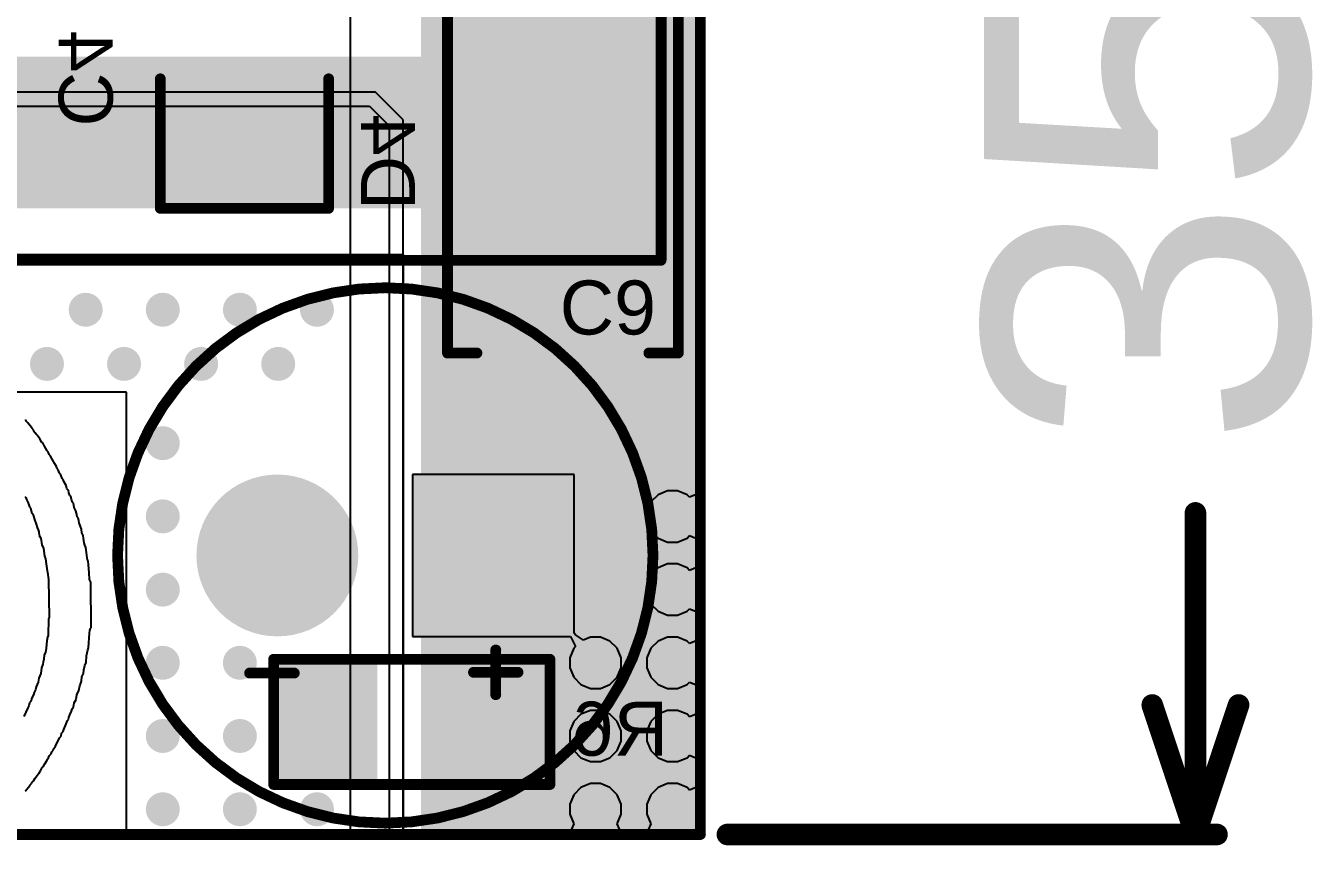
# Model space of a CAD drawing. Header units: millimetres. Extents: x -6 to 110, y 0 to 86.
# Drawn here: x 29.06 to 44.2, y -0.23 to 9.41 of the extents above; entities that cross this region are included whole.
import ezdxf

# ---------------------------------------------------------------- set-up
doc = ezdxf.new("R2010")
doc.units = ezdxf.units.MM
for name, color, linetype in [('BottomLayer', 5, 'Continuous'), ('BottomOverlay', 54, 'Continuous'), ('BottomPaste', 16, 'Continuous'), ('BottomSolder', 6, 'Continuous'), ('Mechanical1', 6, 'Continuous'), ('Mechanical2', 216, 'Continuous'), ('MidLayer1', 16, 'Continuous'), ('MidLayer2', 76, 'Continuous'), ('MultiLayer', 9, 'Continuous'), ('PadHoleLayer', 156, 'Continuous'), ('TopLayer', 1, 'Continuous'), ('TopOverlay', 2, 'Continuous'), ('TopPaste', 8, 'Continuous'), ('TopSolder', 216, 'Continuous'), ('ViaHoleLayer', 16, 'Continuous')]:
    doc.layers.add(name, color=color, linetype=linetype)
doc.styles.add('Arial', font='', dxfattribs={"height": 0.2})
doc.styles.get('Arial').set_extended_font_data('Arial')

# ---------------------------------------------------------------- blocks, each defined once
blk = doc.blocks.new('SMDRI127_471MT_16')
at = {"layer": 'TopLayer'}
for points in [[(-6.4, 2.7), (-3.5, 2.7), (-3.5, -2.7), (-6.4, -2.7)], [(3.5, 2.7), (6.4, 2.7), (6.4, -2.7), (3.5, -2.7)]]:
    blk.add_hatch(color=1, dxfattribs=at).paths.add_polyline_path(points)
at = {"layer": 'TopPaste'}
for points in [[(-6.4, 2.7), (-3.5, 2.7), (-3.5, -2.7), (-6.4, -2.7)], [(3.5, 2.7), (6.4, 2.7), (6.4, -2.7), (3.5, -2.7)]]:
    blk.add_hatch(color=8, dxfattribs=at).paths.add_polyline_path(points)
at = {"layer": 'TopSolder'}
for points in [[(-6.502, 2.802), (-3.398, 2.802), (-3.398, -2.802), (-6.502, -2.802)], [(3.398, 2.802), (6.502, 2.802), (6.502, -2.802), (3.398, -2.802)]]:
    blk.add_hatch(color=216, dxfattribs=at).paths.add_polyline_path(points)
at = {"layer": 'TopOverlay', "const_width": 0.127}
for points in [[(-6.35, 2.896), (-6.35, 6.274)], [(-6.35, 6.274), (6.325, 6.274)], [(6.325, 2.946), (6.325, 6.274)], [(-6.35, -6.274), (-6.35, -2.896)], [(6.325, -6.274), (6.325, -2.946)], [(-6.35, -6.274), (6.325, -6.274)]]:
    blk.add_lwpolyline(points, dxfattribs=at)
at = {"layer": 'TopOverlay', "const_width": 0.0635}
for points in [[(-6.382, 6.274, 1), (-6.318, 6.274, 1)], [(-6.382, 6.274, 1), (-6.318, 6.274, 1)], [(6.293, 6.274, 1), (6.356, 6.274, 1)], [(6.293, 6.274, 1), (6.356, 6.274, 1)], [(-6.382, 2.896, 1), (-6.318, 2.896, 1)], [(6.293, 2.946, 1), (6.356, 2.946, 1)], [(-6.382, -2.896, 1), (-6.318, -2.896, 1)], [(6.293, -2.946, 1), (6.356, -2.946, 1)], [(-6.382, -6.274, 1), (-6.318, -6.274, 1)], [(-6.382, -6.274, 1), (-6.318, -6.274, 1)], [(6.293, -6.274, 1), (6.356, -6.274, 1)], [(6.293, -6.274, 1), (6.356, -6.274, 1)]]:
    blk.add_lwpolyline(points, format="xyb", close=True, dxfattribs=at)
blk = doc.blocks.new('SHW680UF10V6_3X11_17')
at = {"layer": 'BottomLayer'}
blk.add_hatch(color=5, dxfattribs=at).paths.add_polyline_path([(-2.12, 0.85), (-0.42, 0.85), (-0.42, -0.85), (-2.12, -0.85)])
h = blk.add_hatch(color=5, dxfattribs=at)
edge = h.paths.add_edge_path()
edge.add_arc((1.27, 0), 0.85, 0, 360)
at = {"layer": 'BottomSolder'}
blk.add_hatch(color=6, dxfattribs=at).paths.add_polyline_path([(-2.222, 0.952), (-0.318, 0.952), (-0.318, -0.952), (-2.222, -0.952)])
h = blk.add_hatch(color=6, dxfattribs=at)
edge = h.paths.add_edge_path()
edge.add_arc((1.27, 0), 0.952, 0, 360)
at = {"layer": 'MidLayer1'}
blk.add_hatch(color=16, dxfattribs=at).paths.add_polyline_path([(-2.12, 0.85), (-0.42, 0.85), (-0.42, -0.85), (-2.12, -0.85)])
h = blk.add_hatch(color=16, dxfattribs=at)
edge = h.paths.add_edge_path()
edge.add_arc((1.27, 0), 0.85, 0, 360)
at = {"layer": 'MidLayer2'}
blk.add_hatch(color=76, dxfattribs=at).paths.add_polyline_path([(-2.12, 0.85), (-0.42, 0.85), (-0.42, -0.85), (-2.12, -0.85)])
h = blk.add_hatch(color=76, dxfattribs=at)
edge = h.paths.add_edge_path()
edge.add_arc((1.27, 0), 0.85, 0, 360)
at = {"layer": 'MultiLayer'}
blk.add_hatch(color=9, dxfattribs=at).paths.add_polyline_path([(-2.12, 0.85), (-0.42, 0.85), (-0.42, -0.85), (-2.12, -0.85)])
h = blk.add_hatch(color=9, dxfattribs=at)
edge = h.paths.add_edge_path()
edge.add_arc((1.27, 0), 0.85, 0, 360)
at = {"layer": 'PadHoleLayer'}
h = blk.add_hatch(color=156, dxfattribs=at)
edge = h.paths.add_edge_path()
edge.add_arc((-1.27, 0), 0.5, 0, 360)
h = blk.add_hatch(color=156, dxfattribs=at)
edge = h.paths.add_edge_path()
edge.add_arc((1.27, 0), 0.5, 0, 360)
at = {"layer": 'TopLayer'}
blk.add_hatch(color=1, dxfattribs=at).paths.add_polyline_path([(-2.12, 0.85), (-0.42, 0.85), (-0.42, -0.85), (-2.12, -0.85)])
h = blk.add_hatch(color=1, dxfattribs=at)
edge = h.paths.add_edge_path()
edge.add_arc((1.27, 0), 0.85, 0, 360)
at = {"layer": 'TopSolder'}
blk.add_hatch(color=216, dxfattribs=at).paths.add_polyline_path([(-2.222, 0.952), (-0.318, 0.952), (-0.318, -0.952), (-2.222, -0.952)])
h = blk.add_hatch(color=216, dxfattribs=at)
edge = h.paths.add_edge_path()
edge.add_arc((1.27, 0), 0.952, 0, 360)
at = {"layer": 'TopOverlay'}
for points, const_width in [([(3.15, 0, 1), (-3.15, 0, 1)], 0.127), ([(-1.332, 1.638, 1), (-1.268, 1.638, 1)], 0.0635), ([(-1.594, 1.375, 1), (-1.531, 1.375, 1)], 0.0635), ([(-1.069, 1.375, 1), (-1.006, 1.375, 1)], 0.0635), ([(1.039, 1.384, 1), (1.103, 1.384, 1)], 0.0635), ([(1.564, 1.384, 1), (1.628, 1.384, 1)], 0.0635), ([(-1.332, 1.112, 1), (-1.268, 1.112, 1)], 0.0635), ([(-3.182, 0, 1), (-3.118, 0, 1)], 0.0635), ([(3.118, 0, 1), (3.182, 0, 1)], 0.0635)]:
    blk.add_lwpolyline(points, format="xyb", close=True, dxfattribs=dict(at, const_width=const_width))
at = {"layer": 'TopOverlay', "const_width": 0.127}
for points in [[(-1.3, 1.638), (-1.3, 1.112)], [(-1.037, 1.375), (-1.563, 1.375)], [(1.596, 1.384), (1.071, 1.384)]]:
    blk.add_lwpolyline(points, dxfattribs=at)
blk = doc.blocks.new('C___1206_B_22')
at = {"layer": 'BottomLayer'}
for points in [[(-2.032, 0.889), (-0.508, 0.889), (-0.508, -0.889), (-2.032, -0.889)], [(0.508, 0.889), (2.032, 0.889), (2.032, -0.889), (0.508, -0.889)]]:
    blk.add_hatch(color=5, dxfattribs=at).paths.add_polyline_path(points)
at = {"layer": 'BottomPaste'}
for points in [[(-2.032, 0.889), (-0.508, 0.889), (-0.508, -0.889), (-2.032, -0.889)], [(0.508, 0.889), (2.032, 0.889), (2.032, -0.889), (0.508, -0.889)]]:
    blk.add_hatch(color=16, dxfattribs=at).paths.add_polyline_path(points)
at = {"layer": 'BottomSolder'}
for points in [[(-2.1336, 0.9906), (-0.4064, 0.9906), (-0.4064, -0.9906), (-2.1336, -0.9906)], [(0.4064, 0.9906), (2.1336, 0.9906), (2.1336, -0.9906), (0.4064, -0.9906)]]:
    blk.add_hatch(color=6, dxfattribs=at).paths.add_polyline_path(points)
at = {"layer": 'BottomOverlay', "const_width": 0.127}
for points in [[(-2.1336, -0.9906), (-2.1336, 0.9906)], [(-0.6096, 0.9906), (-2.1336, 0.9906)], [(2.1336, 0.9906), (0.6096, 0.9906)], [(2.1336, -0.9906), (2.1336, 0.9906)], [(-0.6096, -0.9906), (-2.1336, -0.9906)], [(2.1336, -0.9906), (0.6096, -0.9906)]]:
    blk.add_lwpolyline(points, dxfattribs=at)
at = {"layer": 'BottomOverlay', "const_width": 0.0635}
for points in [[(-2.16535, 0.9906, 1), (-2.10185, 0.9906, 1)], [(-2.16535, 0.9906, 1), (-2.10185, 0.9906, 1)], [(-0.64135, 0.9906, 1), (-0.57785, 0.9906, 1)], [(0.57785, 0.9906, 1), (0.64135, 0.9906, 1)], [(2.10185, 0.9906, 1), (2.16535, 0.9906, 1)], [(2.10185, 0.9906, 1), (2.16535, 0.9906, 1)], [(-2.16535, -0.9906, 1), (-2.10185, -0.9906, 1)], [(-2.16535, -0.9906, 1), (-2.10185, -0.9906, 1)], [(-0.64135, -0.9906, 1), (-0.57785, -0.9906, 1)], [(0.57785, -0.9906, 1), (0.64135, -0.9906, 1)], [(2.10185, -0.9906, 1), (2.16535, -0.9906, 1)], [(2.10185, -0.9906, 1), (2.16535, -0.9906, 1)]]:
    blk.add_lwpolyline(points, format="xyb", close=True, dxfattribs=at)
blk = doc.blocks.new('SMA_B_26')
at = {"layer": 'BottomLayer'}
for points in [[(-3.1, 0.85), (-0.9, 0.85), (-0.9, -0.85), (-3.1, -0.85)], [(0.9, 0.85), (3.1, 0.85), (3.1, -0.85), (0.9, -0.85)]]:
    blk.add_hatch(color=5, dxfattribs=at).paths.add_polyline_path(points)
at = {"layer": 'BottomOverlay'}
for points in [[(-3.93, -1.421), (-3.278, -1.421), (-3.278, 1.422), (-3.93, 1.422)], [(-3.3, 0.924), (-2.596, 0.924), (-2.596, 1.422), (-3.3, 1.422)], [(-3.3, -1.422), (-2.596, -1.422), (-2.596, -0.924), (-3.3, -0.924)]]:
    blk.add_hatch(color=54, dxfattribs=at).paths.add_polyline_path(points)
at = {"layer": 'BottomPaste'}
for points in [[(-3.1, 0.85), (-0.9, 0.85), (-0.9, -0.85), (-3.1, -0.85)], [(0.9, 0.85), (3.1, 0.85), (3.1, -0.85), (0.9, -0.85)]]:
    blk.add_hatch(color=16, dxfattribs=at).paths.add_polyline_path(points)
at = {"layer": 'BottomSolder'}
for points in [[(-3.202, 0.952), (-0.798, 0.952), (-0.798, -0.952), (-3.202, -0.952)], [(0.798, 0.952), (3.202, 0.952), (3.202, -0.952), (0.798, -0.952)]]:
    blk.add_hatch(color=6, dxfattribs=at).paths.add_polyline_path(points)
at = {"layer": 'BottomOverlay', "const_width": 0.127}
for points in [[(2.061, 1.358), (-2.658, 1.358)], [(2.061, 1.012), (2.061, 1.358)], [(2.061, -1.358), (2.061, -1.012)], [(2.061, -1.358), (-2.658, -1.358)]]:
    blk.add_lwpolyline(points, dxfattribs=at)
at = {"layer": 'BottomOverlay', "const_width": 0.0635}
for points in [[(-2.69, 1.358, 1), (-2.626, 1.358, 1)], [(2.029, 1.358, 1), (2.093, 1.358, 1)], [(2.029, 1.358, 1), (2.093, 1.358, 1)], [(2.029, 1.012, 1), (2.093, 1.012, 1)], [(2.029, -1.012, 1), (2.093, -1.012, 1)], [(-2.69, -1.358, 1), (-2.626, -1.358, 1)], [(2.029, -1.358, 1), (2.093, -1.358, 1)], [(2.029, -1.358, 1), (2.093, -1.358, 1)]]:
    blk.add_lwpolyline(points, format="xyb", close=True, dxfattribs=at)
blk = doc.blocks.new('RES_0805_B_55')
at = {"layer": 'BottomLayer'}
for points in [[(-1.524, 0.635), (-0.508, 0.635), (-0.508, -0.635), (-1.524, -0.635)], [(0.508, 0.635), (1.524, 0.635), (1.524, -0.635), (0.508, -0.635)]]:
    blk.add_hatch(color=5, dxfattribs=at).paths.add_polyline_path(points)
at = {"layer": 'BottomPaste'}
for points in [[(-1.524, 0.635), (-0.508, 0.635), (-0.508, -0.635), (-1.524, -0.635)], [(0.508, 0.635), (1.524, 0.635), (1.524, -0.635), (0.508, -0.635)]]:
    blk.add_hatch(color=16, dxfattribs=at).paths.add_polyline_path(points)
at = {"layer": 'BottomSolder'}
for points in [[(-1.6256, 0.7366), (-0.4064, 0.7366), (-0.4064, -0.7366), (-1.6256, -0.7366)], [(0.4064, 0.7366), (1.6256, 0.7366), (1.6256, -0.7366), (0.4064, -0.7366)]]:
    blk.add_hatch(color=6, dxfattribs=at).paths.add_polyline_path(points)
at = {"layer": 'BottomOverlay', "const_width": 0.127}
for points in [[(-1.6256, 0.7366), (1.6256, 0.7366)], [(-1.6256, -0.7366), (-1.6256, 0.7366)], [(1.6256, -0.7366), (1.6256, 0.7366)], [(-1.6256, -0.7366), (1.6256, -0.7366)]]:
    blk.add_lwpolyline(points, dxfattribs=at)
at = {"layer": 'BottomOverlay', "const_width": 0.0635}
for points in [[(-1.65735, 0.7366, 1), (-1.59385, 0.7366, 1)], [(-1.65735, 0.7366, 1), (-1.59385, 0.7366, 1)], [(1.59385, 0.7366, 1), (1.65735, 0.7366, 1)], [(1.59385, 0.7366, 1), (1.65735, 0.7366, 1)], [(-1.65735, -0.7366, 1), (-1.59385, -0.7366, 1)], [(-1.65735, -0.7366, 1), (-1.59385, -0.7366, 1)], [(1.59385, -0.7366, 1), (1.65735, -0.7366, 1)], [(1.59385, -0.7366, 1), (1.65735, -0.7366, 1)]]:
    blk.add_lwpolyline(points, format="xyb", close=True, dxfattribs=at)

msp = doc.modelspace()

# ---------------------------------------------------------------- hatches: boundary and pattern name
at = {"layer": 'BottomLayer'}
for points in [[(34.38, 8.537), (36.535, 8.537), (36.535, 13.458), (34.38, 13.458)], [(25.656, 7.266), (36.535, 7.266), (36.535, 9.05), (25.656, 9.05)], [(34.093, -0.101), (37, -0.101), (37, 6.725), (34.093, 6.725)]]:
    msp.add_hatch(color=5, dxfattribs=at).paths.add_polyline_path(points)
h = msp.add_hatch(color=5, dxfattribs=at)
edge = h.paths.add_edge_path()
edge.add_arc((29.767, 6.073), 0.2, 0, 360)
h = msp.add_hatch(color=5, dxfattribs=at)
edge = h.paths.add_edge_path()
edge.add_arc((30.674, 6.073), 0.2, 0, 360)
h = msp.add_hatch(color=5, dxfattribs=at)
edge = h.paths.add_edge_path()
edge.add_arc((31.581, 6.073), 0.2, 0, 360)
h = msp.add_hatch(color=5, dxfattribs=at)
edge = h.paths.add_edge_path()
edge.add_arc((32.488, 6.073), 0.2, 0, 360)
h = msp.add_hatch(color=5, dxfattribs=at)
edge = h.paths.add_edge_path()
edge.add_arc((29.311, 5.436), 0.2, 0, 360)
h = msp.add_hatch(color=5, dxfattribs=at)
edge = h.paths.add_edge_path()
edge.add_arc((30.218, 5.436), 0.2, 0, 360)
h = msp.add_hatch(color=5, dxfattribs=at)
edge = h.paths.add_edge_path()
edge.add_arc((31.125, 5.436), 0.2, 0, 360)
h = msp.add_hatch(color=5, dxfattribs=at)
edge = h.paths.add_edge_path()
edge.add_arc((32.032, 5.436), 0.2, 0, 360)
h = msp.add_hatch(color=5, dxfattribs=at)
edge = h.paths.add_edge_path()
edge.add_arc((30.674, 4.503), 0.2, 0, 360)
h = msp.add_hatch(color=5, dxfattribs=at)
edge = h.paths.add_edge_path()
edge.add_arc((30.674, 3.642), 0.2, 0, 360)
h = msp.add_hatch(color=5, dxfattribs=at)
edge = h.paths.add_edge_path()
edge.add_arc((36.672, 3.642), 0.2, 0, 360)
h = msp.add_hatch(color=5, dxfattribs=at)
edge = h.paths.add_edge_path()
edge.add_arc((30.674, 2.78), 0.2, 0, 360)
h = msp.add_hatch(color=5, dxfattribs=at)
edge = h.paths.add_edge_path()
edge.add_arc((36.672, 2.78), 0.2, 0, 360)
h = msp.add_hatch(color=5, dxfattribs=at)
edge = h.paths.add_edge_path()
edge.add_arc((30.674, 1.919), 0.2, 0, 360)
h = msp.add_hatch(color=5, dxfattribs=at)
edge = h.paths.add_edge_path()
edge.add_arc((31.581, 1.919), 0.2, 0, 360)
h = msp.add_hatch(color=5, dxfattribs=at)
edge = h.paths.add_edge_path()
edge.add_arc((35.765, 1.919), 0.2, 0, 360)
h = msp.add_hatch(color=5, dxfattribs=at)
edge = h.paths.add_edge_path()
edge.add_arc((36.672, 1.919), 0.2, 0, 360)
h = msp.add_hatch(color=5, dxfattribs=at)
edge = h.paths.add_edge_path()
edge.add_arc((30.674, 1.058), 0.2, 0, 360)
h = msp.add_hatch(color=5, dxfattribs=at)
edge = h.paths.add_edge_path()
edge.add_arc((31.581, 1.058), 0.2, 0, 360)
h = msp.add_hatch(color=5, dxfattribs=at)
edge = h.paths.add_edge_path()
edge.add_arc((35.765, 1.058), 0.2, 0, 360)
h = msp.add_hatch(color=5, dxfattribs=at)
edge = h.paths.add_edge_path()
edge.add_arc((36.672, 1.058), 0.2, 0, 360)
h = msp.add_hatch(color=5, dxfattribs=at)
edge = h.paths.add_edge_path()
edge.add_arc((30.674, 0.196), 0.2, 0, 360)
h = msp.add_hatch(color=5, dxfattribs=at)
edge = h.paths.add_edge_path()
edge.add_arc((31.581, 0.196), 0.2, 0, 360)
h = msp.add_hatch(color=5, dxfattribs=at)
edge = h.paths.add_edge_path()
edge.add_arc((32.488, 0.196), 0.2, 0, 360)
h = msp.add_hatch(color=5, dxfattribs=at)
edge = h.paths.add_edge_path()
edge.add_arc((35.765, 0.196), 0.2, 0, 360)
h = msp.add_hatch(color=5, dxfattribs=at)
edge = h.paths.add_edge_path()
edge.add_arc((36.672, 0.196), 0.2, 0, 360)
at = {"layer": 'MidLayer1'}
h = msp.add_hatch(color=16, dxfattribs=at)
edge = h.paths.add_edge_path()
edge.add_arc((29.767, 6.073), 0.2, 0, 360)
h = msp.add_hatch(color=16, dxfattribs=at)
edge = h.paths.add_edge_path()
edge.add_arc((30.674, 6.073), 0.2, 0, 360)
h = msp.add_hatch(color=16, dxfattribs=at)
edge = h.paths.add_edge_path()
edge.add_arc((31.581, 6.073), 0.2, 0, 360)
h = msp.add_hatch(color=16, dxfattribs=at)
edge = h.paths.add_edge_path()
edge.add_arc((32.488, 6.073), 0.2, 0, 360)
h = msp.add_hatch(color=16, dxfattribs=at)
edge = h.paths.add_edge_path()
edge.add_arc((29.311, 5.436), 0.2, 0, 360)
h = msp.add_hatch(color=16, dxfattribs=at)
edge = h.paths.add_edge_path()
edge.add_arc((30.218, 5.436), 0.2, 0, 360)
h = msp.add_hatch(color=16, dxfattribs=at)
edge = h.paths.add_edge_path()
edge.add_arc((31.125, 5.436), 0.2, 0, 360)
h = msp.add_hatch(color=16, dxfattribs=at)
edge = h.paths.add_edge_path()
edge.add_arc((32.032, 5.436), 0.2, 0, 360)
h = msp.add_hatch(color=16, dxfattribs=at)
edge = h.paths.add_edge_path()
edge.add_arc((30.674, 4.503), 0.2, 0, 360)
h = msp.add_hatch(color=16, dxfattribs=at)
edge = h.paths.add_edge_path()
edge.add_arc((30.674, 3.642), 0.2, 0, 360)
h = msp.add_hatch(color=16, dxfattribs=at)
edge = h.paths.add_edge_path()
edge.add_arc((36.672, 3.642), 0.2, 0, 360)
h = msp.add_hatch(color=16, dxfattribs=at)
edge = h.paths.add_edge_path()
edge.add_arc((30.674, 2.78), 0.2, 0, 360)
h = msp.add_hatch(color=16, dxfattribs=at)
edge = h.paths.add_edge_path()
edge.add_arc((36.672, 2.78), 0.2, 0, 360)
h = msp.add_hatch(color=16, dxfattribs=at)
edge = h.paths.add_edge_path()
edge.add_arc((30.674, 1.919), 0.2, 0, 360)
h = msp.add_hatch(color=16, dxfattribs=at)
edge = h.paths.add_edge_path()
edge.add_arc((31.581, 1.919), 0.2, 0, 360)
h = msp.add_hatch(color=16, dxfattribs=at)
edge = h.paths.add_edge_path()
edge.add_arc((35.765, 1.919), 0.2, 0, 360)
h = msp.add_hatch(color=16, dxfattribs=at)
edge = h.paths.add_edge_path()
edge.add_arc((36.672, 1.919), 0.2, 0, 360)
h = msp.add_hatch(color=16, dxfattribs=at)
edge = h.paths.add_edge_path()
edge.add_arc((30.674, 1.058), 0.2, 0, 360)
h = msp.add_hatch(color=16, dxfattribs=at)
edge = h.paths.add_edge_path()
edge.add_arc((31.581, 1.058), 0.2, 0, 360)
h = msp.add_hatch(color=16, dxfattribs=at)
edge = h.paths.add_edge_path()
edge.add_arc((35.765, 1.058), 0.2, 0, 360)
h = msp.add_hatch(color=16, dxfattribs=at)
edge = h.paths.add_edge_path()
edge.add_arc((36.672, 1.058), 0.2, 0, 360)
h = msp.add_hatch(color=16, dxfattribs=at)
edge = h.paths.add_edge_path()
edge.add_arc((30.674, 0.196), 0.2, 0, 360)
h = msp.add_hatch(color=16, dxfattribs=at)
edge = h.paths.add_edge_path()
edge.add_arc((31.581, 0.196), 0.2, 0, 360)
h = msp.add_hatch(color=16, dxfattribs=at)
edge = h.paths.add_edge_path()
edge.add_arc((32.488, 0.196), 0.2, 0, 360)
h = msp.add_hatch(color=16, dxfattribs=at)
edge = h.paths.add_edge_path()
edge.add_arc((35.765, 0.196), 0.2, 0, 360)
h = msp.add_hatch(color=16, dxfattribs=at)
edge = h.paths.add_edge_path()
edge.add_arc((36.672, 0.196), 0.2, 0, 360)
at = {"layer": 'MidLayer2'}
h = msp.add_hatch(color=76, dxfattribs=at)
edge = h.paths.add_edge_path()
edge.add_arc((29.767, 6.073), 0.2, 0, 360)
h = msp.add_hatch(color=76, dxfattribs=at)
edge = h.paths.add_edge_path()
edge.add_arc((30.674, 6.073), 0.2, 0, 360)
h = msp.add_hatch(color=76, dxfattribs=at)
edge = h.paths.add_edge_path()
edge.add_arc((31.581, 6.073), 0.2, 0, 360)
h = msp.add_hatch(color=76, dxfattribs=at)
edge = h.paths.add_edge_path()
edge.add_arc((32.488, 6.073), 0.2, 0, 360)
h = msp.add_hatch(color=76, dxfattribs=at)
edge = h.paths.add_edge_path()
edge.add_arc((29.311, 5.436), 0.2, 0, 360)
h = msp.add_hatch(color=76, dxfattribs=at)
edge = h.paths.add_edge_path()
edge.add_arc((30.218, 5.436), 0.2, 0, 360)
h = msp.add_hatch(color=76, dxfattribs=at)
edge = h.paths.add_edge_path()
edge.add_arc((31.125, 5.436), 0.2, 0, 360)
h = msp.add_hatch(color=76, dxfattribs=at)
edge = h.paths.add_edge_path()
edge.add_arc((32.032, 5.436), 0.2, 0, 360)
h = msp.add_hatch(color=76, dxfattribs=at)
edge = h.paths.add_edge_path()
edge.add_arc((30.674, 4.503), 0.2, 0, 360)
h = msp.add_hatch(color=76, dxfattribs=at)
edge = h.paths.add_edge_path()
edge.add_arc((30.674, 3.642), 0.2, 0, 360)
h = msp.add_hatch(color=76, dxfattribs=at)
edge = h.paths.add_edge_path()
edge.add_arc((36.672, 3.642), 0.2, 0, 360)
h = msp.add_hatch(color=76, dxfattribs=at)
edge = h.paths.add_edge_path()
edge.add_arc((30.674, 2.78), 0.2, 0, 360)
h = msp.add_hatch(color=76, dxfattribs=at)
edge = h.paths.add_edge_path()
edge.add_arc((36.672, 2.78), 0.2, 0, 360)
h = msp.add_hatch(color=76, dxfattribs=at)
edge = h.paths.add_edge_path()
edge.add_arc((30.674, 1.919), 0.2, 0, 360)
h = msp.add_hatch(color=76, dxfattribs=at)
edge = h.paths.add_edge_path()
edge.add_arc((31.581, 1.919), 0.2, 0, 360)
h = msp.add_hatch(color=76, dxfattribs=at)
edge = h.paths.add_edge_path()
edge.add_arc((35.765, 1.919), 0.2, 0, 360)
h = msp.add_hatch(color=76, dxfattribs=at)
edge = h.paths.add_edge_path()
edge.add_arc((36.672, 1.919), 0.2, 0, 360)
h = msp.add_hatch(color=76, dxfattribs=at)
edge = h.paths.add_edge_path()
edge.add_arc((30.674, 1.058), 0.2, 0, 360)
h = msp.add_hatch(color=76, dxfattribs=at)
edge = h.paths.add_edge_path()
edge.add_arc((31.581, 1.058), 0.2, 0, 360)
h = msp.add_hatch(color=76, dxfattribs=at)
edge = h.paths.add_edge_path()
edge.add_arc((35.765, 1.058), 0.2, 0, 360)
h = msp.add_hatch(color=76, dxfattribs=at)
edge = h.paths.add_edge_path()
edge.add_arc((36.672, 1.058), 0.2, 0, 360)
h = msp.add_hatch(color=76, dxfattribs=at)
edge = h.paths.add_edge_path()
edge.add_arc((30.674, 0.196), 0.2, 0, 360)
h = msp.add_hatch(color=76, dxfattribs=at)
edge = h.paths.add_edge_path()
edge.add_arc((31.581, 0.196), 0.2, 0, 360)
h = msp.add_hatch(color=76, dxfattribs=at)
edge = h.paths.add_edge_path()
edge.add_arc((32.488, 0.196), 0.2, 0, 360)
h = msp.add_hatch(color=76, dxfattribs=at)
edge = h.paths.add_edge_path()
edge.add_arc((35.765, 0.196), 0.2, 0, 360)
h = msp.add_hatch(color=76, dxfattribs=at)
edge = h.paths.add_edge_path()
edge.add_arc((36.672, 0.196), 0.2, 0, 360)
at = {"layer": 'TopLayer'}
msp.add_hatch(color=1, dxfattribs=at).paths.add_polyline_path([(33.713, -0.101), (37, -0.101), (37, 15.629), (33.713, 15.629)])
h = msp.add_hatch(color=1, dxfattribs=at)
edge = h.paths.add_edge_path()
edge.add_arc((29.767, 6.073), 0.2, 0, 360)
h = msp.add_hatch(color=1, dxfattribs=at)
edge = h.paths.add_edge_path()
edge.add_arc((30.674, 6.073), 0.2, 0, 360)
h = msp.add_hatch(color=1, dxfattribs=at)
edge = h.paths.add_edge_path()
edge.add_arc((31.581, 6.073), 0.2, 0, 360)
h = msp.add_hatch(color=1, dxfattribs=at)
edge = h.paths.add_edge_path()
edge.add_arc((32.488, 6.073), 0.2, 0, 360)
h = msp.add_hatch(color=1, dxfattribs=at)
edge = h.paths.add_edge_path()
edge.add_arc((29.311, 5.436), 0.2, 0, 360)
h = msp.add_hatch(color=1, dxfattribs=at)
edge = h.paths.add_edge_path()
edge.add_arc((30.218, 5.436), 0.2, 0, 360)
h = msp.add_hatch(color=1, dxfattribs=at)
edge = h.paths.add_edge_path()
edge.add_arc((31.125, 5.436), 0.2, 0, 360)
h = msp.add_hatch(color=1, dxfattribs=at)
edge = h.paths.add_edge_path()
edge.add_arc((32.032, 5.436), 0.2, 0, 360)
h = msp.add_hatch(color=1, dxfattribs=at)
edge = h.paths.add_edge_path()
edge.add_arc((30.674, 4.503), 0.2, 0, 360)
h = msp.add_hatch(color=1, dxfattribs=at)
edge = h.paths.add_edge_path()
edge.add_arc((30.674, 3.642), 0.2, 0, 360)
h = msp.add_hatch(color=1, dxfattribs=at)
edge = h.paths.add_edge_path()
edge.add_arc((36.672, 3.642), 0.2, 0, 360)
h = msp.add_hatch(color=1, dxfattribs=at)
edge = h.paths.add_edge_path()
edge.add_arc((30.674, 2.78), 0.2, 0, 360)
h = msp.add_hatch(color=1, dxfattribs=at)
edge = h.paths.add_edge_path()
edge.add_arc((36.672, 2.78), 0.2, 0, 360)
h = msp.add_hatch(color=1, dxfattribs=at)
edge = h.paths.add_edge_path()
edge.add_arc((30.674, 1.919), 0.2, 0, 360)
h = msp.add_hatch(color=1, dxfattribs=at)
edge = h.paths.add_edge_path()
edge.add_arc((31.581, 1.919), 0.2, 0, 360)
h = msp.add_hatch(color=1, dxfattribs=at)
edge = h.paths.add_edge_path()
edge.add_arc((35.765, 1.919), 0.2, 0, 360)
h = msp.add_hatch(color=1, dxfattribs=at)
edge = h.paths.add_edge_path()
edge.add_arc((36.672, 1.919), 0.2, 0, 360)
h = msp.add_hatch(color=1, dxfattribs=at)
edge = h.paths.add_edge_path()
edge.add_arc((30.674, 1.058), 0.2, 0, 360)
h = msp.add_hatch(color=1, dxfattribs=at)
edge = h.paths.add_edge_path()
edge.add_arc((31.581, 1.058), 0.2, 0, 360)
h = msp.add_hatch(color=1, dxfattribs=at)
edge = h.paths.add_edge_path()
edge.add_arc((35.765, 1.058), 0.2, 0, 360)
h = msp.add_hatch(color=1, dxfattribs=at)
edge = h.paths.add_edge_path()
edge.add_arc((36.672, 1.058), 0.2, 0, 360)
h = msp.add_hatch(color=1, dxfattribs=at)
edge = h.paths.add_edge_path()
edge.add_arc((30.674, 0.196), 0.2, 0, 360)
h = msp.add_hatch(color=1, dxfattribs=at)
edge = h.paths.add_edge_path()
edge.add_arc((31.581, 0.196), 0.2, 0, 360)
h = msp.add_hatch(color=1, dxfattribs=at)
edge = h.paths.add_edge_path()
edge.add_arc((32.488, 0.196), 0.2, 0, 360)
h = msp.add_hatch(color=1, dxfattribs=at)
edge = h.paths.add_edge_path()
edge.add_arc((35.765, 0.196), 0.2, 0, 360)
h = msp.add_hatch(color=1, dxfattribs=at)
edge = h.paths.add_edge_path()
edge.add_arc((36.672, 0.196), 0.2, 0, 360)
at = {"layer": 'ViaHoleLayer'}
h = msp.add_hatch(color=16, dxfattribs=at)
edge = h.paths.add_edge_path()
edge.add_arc((29.767, 6.073), 0.1, 0, 360)
h = msp.add_hatch(color=16, dxfattribs=at)
edge = h.paths.add_edge_path()
edge.add_arc((30.674, 6.073), 0.1, 0, 360)
h = msp.add_hatch(color=16, dxfattribs=at)
edge = h.paths.add_edge_path()
edge.add_arc((31.581, 6.073), 0.1, 0, 360)
h = msp.add_hatch(color=16, dxfattribs=at)
edge = h.paths.add_edge_path()
edge.add_arc((32.488, 6.073), 0.1, 0, 360)
h = msp.add_hatch(color=16, dxfattribs=at)
edge = h.paths.add_edge_path()
edge.add_arc((29.311, 5.436), 0.1, 0, 360)
h = msp.add_hatch(color=16, dxfattribs=at)
edge = h.paths.add_edge_path()
edge.add_arc((30.218, 5.436), 0.1, 0, 360)
h = msp.add_hatch(color=16, dxfattribs=at)
edge = h.paths.add_edge_path()
edge.add_arc((31.125, 5.436), 0.1, 0, 360)
h = msp.add_hatch(color=16, dxfattribs=at)
edge = h.paths.add_edge_path()
edge.add_arc((32.032, 5.436), 0.1, 0, 360)
h = msp.add_hatch(color=16, dxfattribs=at)
edge = h.paths.add_edge_path()
edge.add_arc((30.674, 4.503), 0.1, 0, 360)
h = msp.add_hatch(color=16, dxfattribs=at)
edge = h.paths.add_edge_path()
edge.add_arc((30.674, 3.642), 0.1, 0, 360)
h = msp.add_hatch(color=16, dxfattribs=at)
edge = h.paths.add_edge_path()
edge.add_arc((36.672, 3.642), 0.1, 0, 360)
h = msp.add_hatch(color=16, dxfattribs=at)
edge = h.paths.add_edge_path()
edge.add_arc((30.674, 2.78), 0.1, 0, 360)
h = msp.add_hatch(color=16, dxfattribs=at)
edge = h.paths.add_edge_path()
edge.add_arc((36.672, 2.78), 0.1, 0, 360)
h = msp.add_hatch(color=16, dxfattribs=at)
edge = h.paths.add_edge_path()
edge.add_arc((30.674, 1.919), 0.1, 0, 360)
h = msp.add_hatch(color=16, dxfattribs=at)
edge = h.paths.add_edge_path()
edge.add_arc((31.581, 1.919), 0.1, 0, 360)
h = msp.add_hatch(color=16, dxfattribs=at)
edge = h.paths.add_edge_path()
edge.add_arc((35.765, 1.919), 0.1, 0, 360)
h = msp.add_hatch(color=16, dxfattribs=at)
edge = h.paths.add_edge_path()
edge.add_arc((36.672, 1.919), 0.1, 0, 360)
h = msp.add_hatch(color=16, dxfattribs=at)
edge = h.paths.add_edge_path()
edge.add_arc((30.674, 1.058), 0.1, 0, 360)
h = msp.add_hatch(color=16, dxfattribs=at)
edge = h.paths.add_edge_path()
edge.add_arc((31.581, 1.058), 0.1, 0, 360)
h = msp.add_hatch(color=16, dxfattribs=at)
edge = h.paths.add_edge_path()
edge.add_arc((35.765, 1.058), 0.1, 0, 360)
h = msp.add_hatch(color=16, dxfattribs=at)
edge = h.paths.add_edge_path()
edge.add_arc((36.672, 1.058), 0.1, 0, 360)
h = msp.add_hatch(color=16, dxfattribs=at)
edge = h.paths.add_edge_path()
edge.add_arc((30.674, 0.196), 0.1, 0, 360)
h = msp.add_hatch(color=16, dxfattribs=at)
edge = h.paths.add_edge_path()
edge.add_arc((31.581, 0.196), 0.1, 0, 360)
h = msp.add_hatch(color=16, dxfattribs=at)
edge = h.paths.add_edge_path()
edge.add_arc((32.488, 0.196), 0.1, 0, 360)
h = msp.add_hatch(color=16, dxfattribs=at)
edge = h.paths.add_edge_path()
edge.add_arc((35.765, 0.196), 0.1, 0, 360)
h = msp.add_hatch(color=16, dxfattribs=at)
edge = h.paths.add_edge_path()
edge.add_arc((36.672, 0.196), 0.1, 0, 360)

# ---------------------------------------------------------------- linework, layer by layer
at = {"layer": 'BottomLayer'}
for p, q in [((21.576, 6.725), (33.503, 6.725)), ((33.503, 6.725), (33.503, -0.101)), ((30.248, 5.105), (7.839, 5.105)), ((30.248, -0.101), (30.248, 5.105)), ((33.503, -0.101), (30.248, -0.101))]:
    msp.add_line(p, q, dxfattribs=at)
at = {"layer": 'BottomOverlay'}
for p, q in [((29.069, 4.76), (29.06, 4.782)), ((29.087, 4.742), (29.069, 4.76)), ((29.093, 4.73), (29.087, 4.742)), ((29.118, 4.705), (29.093, 4.73)), ((29.136, 4.675), (29.118, 4.705)), ((29.148, 4.663), (29.136, 4.675)), ((29.166, 4.632), (29.148, 4.663)), ((29.179, 4.62), (29.166, 4.632)), ((29.185, 4.608), (29.179, 4.62)), ((29.197, 4.596), (29.185, 4.608)), ((29.227, 4.553), (29.197, 4.596)), ((29.252, 4.51), (29.227, 4.553)), ((29.261, 4.507), (29.252, 4.51)), ((29.282, 4.467), (29.261, 4.507)), ((29.313, 4.412), (29.282, 4.467)), ((29.325, 4.4), (29.313, 4.412)), ((29.337, 4.37), (29.325, 4.4)), ((29.35, 4.358), (29.337, 4.37)), ((29.374, 4.315), (29.35, 4.358)), ((29.404, 4.26), (29.374, 4.315)), ((29.423, 4.229), (29.404, 4.26)), ((29.429, 4.211), (29.423, 4.229)), ((29.435, 4.199), (29.429, 4.211)), ((29.444, 4.19), (29.435, 4.199)), ((29.459, 4.15), (29.444, 4.19)), ((29.472, 4.138), (29.459, 4.15)), ((29.478, 4.12), (29.472, 4.138)), ((29.49, 4.089), (29.478, 4.12)), ((29.502, 4.077), (29.49, 4.089)), ((29.508, 4.052), (29.502, 4.077)), ((29.536, 4.007), (29.508, 4.052)), ((29.545, 3.967), (29.536, 4.007)), ((29.563, 3.949), (29.545, 3.967)), ((29.569, 3.918), (29.563, 3.949)), ((29.051, 3.875), (29.063, 3.863)), ((29.063, 3.863), (29.069, 3.839)), ((29.069, 3.839), (29.087, 3.808)), ((29.087, 3.808), (29.099, 3.778)), ((29.581, 3.888), (29.569, 3.918)), ((29.591, 3.878), (29.581, 3.888)), ((29.6, 3.839), (29.591, 3.878)), ((29.612, 3.808), (29.6, 3.839)), ((29.624, 3.796), (29.612, 3.808)), ((29.63, 3.747), (29.624, 3.796)), ((29.099, 3.778), (29.105, 3.753)), ((29.105, 3.753), (29.118, 3.741)), ((29.118, 3.741), (29.13, 3.692)), ((29.13, 3.692), (29.148, 3.662)), ((29.148, 3.662), (29.154, 3.643)), ((29.154, 3.643), (29.163, 3.604)), ((29.652, 3.708), (29.63, 3.747)), ((29.661, 3.662), (29.652, 3.708)), ((29.667, 3.637), (29.661, 3.662)), ((29.679, 3.625), (29.667, 3.637)), ((29.163, 3.604), (29.185, 3.552)), ((29.185, 3.552), (29.194, 3.512)), ((29.194, 3.512), (29.209, 3.485)), ((29.209, 3.485), (29.215, 3.46)), ((29.685, 3.589), (29.679, 3.625)), ((29.691, 3.564), (29.685, 3.589)), ((29.707, 3.524), (29.691, 3.564)), ((29.716, 3.491), (29.707, 3.524)), ((29.722, 3.448), (29.716, 3.491)), ((29.215, 3.46), (29.221, 3.418)), ((29.221, 3.418), (29.24, 3.387)), ((29.24, 3.387), (29.252, 3.308)), ((29.737, 3.415), (29.722, 3.448)), ((29.743, 3.384), (29.737, 3.415)), ((29.749, 3.329), (29.743, 3.384)), ((29.252, 3.308), (29.27, 3.265)), ((29.27, 3.265), (29.282, 3.174)), ((29.755, 3.305), (29.749, 3.329)), ((29.768, 3.274), (29.755, 3.305)), ((29.777, 3.216), (29.768, 3.274)), ((29.783, 3.155), (29.777, 3.216)), ((29.282, 3.174), (29.295, 3.143)), ((29.295, 3.143), (29.301, 3.082)), ((29.301, 3.082), (29.313, 3.003)), ((29.789, 3.131), (29.783, 3.155)), ((29.789, 3.125), (29.789, 3.131)), ((29.795, 3.113), (29.789, 3.125)), ((29.801, 3.076), (29.795, 3.113)), ((29.807, 2.978), (29.801, 3.076)), ((29.313, 3.003), (29.319, 2.984)), ((29.319, 2.984), (29.331, 2.899)), ((29.331, 2.899), (29.337, 2.453)), ((29.813, 2.899), (29.807, 2.978)), ((29.826, 2.868), (29.813, 2.899)), ((29.832, 2.331), (29.826, 2.868)), ((29.331, 2.435), (29.325, 2.24)), ((29.337, 2.453), (29.331, 2.435)), ((29.81, 2.267), (29.816, 2.298)), ((29.816, 2.298), (29.823, 2.322)), ((29.823, 2.322), (29.832, 2.331)), ((29.31, 2.176), (29.301, 2.093)), ((29.319, 2.221), (29.31, 2.176)), ((29.325, 2.24), (29.319, 2.221)), ((29.798, 2.096), (29.81, 2.267)), ((29.279, 2.011), (29.273, 1.962)), ((29.292, 2.041), (29.279, 2.011)), ((29.301, 2.093), (29.292, 2.041)), ((29.771, 1.922), (29.777, 2.002)), ((29.777, 2.002), (29.792, 2.072)), ((29.792, 2.072), (29.798, 2.096)), ((29.246, 1.861), (29.24, 1.794)), ((29.261, 1.901), (29.246, 1.861)), ((29.267, 1.925), (29.261, 1.901)), ((29.273, 1.962), (29.267, 1.925)), ((29.74, 1.794), (29.746, 1.837)), ((29.746, 1.837), (29.755, 1.889)), ((29.755, 1.889), (29.771, 1.922)), ((29.209, 1.691), (29.185, 1.636)), ((29.215, 1.739), (29.209, 1.691)), ((29.24, 1.794), (29.215, 1.739)), ((29.697, 1.648), (29.71, 1.678)), ((29.71, 1.678), (29.716, 1.703)), ((29.716, 1.703), (29.722, 1.752)), ((29.722, 1.752), (29.74, 1.794)), ((29.154, 1.544), (29.136, 1.514)), ((29.16, 1.568), (29.154, 1.544)), ((29.176, 1.602), (29.16, 1.568)), ((29.185, 1.636), (29.176, 1.602)), ((29.655, 1.489), (29.664, 1.541)), ((29.664, 1.541), (29.685, 1.593)), ((29.685, 1.593), (29.697, 1.648)), ((29.087, 1.391), (29.038, 1.288)), ((29.096, 1.413), (29.087, 1.391)), ((29.105, 1.446), (29.096, 1.413)), ((29.118, 1.459), (29.105, 1.446)), ((29.124, 1.471), (29.118, 1.459)), ((29.13, 1.495), (29.124, 1.471)), ((29.136, 1.514), (29.13, 1.495)), ((29.6, 1.349), (29.606, 1.379)), ((29.606, 1.379), (29.624, 1.398)), ((29.624, 1.398), (29.633, 1.449)), ((29.633, 1.449), (29.655, 1.489)), ((29.539, 1.202), (29.554, 1.242)), ((29.554, 1.242), (29.563, 1.251)), ((29.563, 1.251), (29.569, 1.276)), ((29.569, 1.276), (29.581, 1.306)), ((29.581, 1.306), (29.6, 1.349)), ((29.478, 1.056), (29.484, 1.092)), ((29.484, 1.092), (29.502, 1.111)), ((29.502, 1.111), (29.508, 1.135)), ((29.508, 1.135), (29.539, 1.202)), ((29.386, 0.897), (29.411, 0.94)), ((29.411, 0.94), (29.441, 0.995)), ((29.441, 0.995), (29.453, 1.025)), ((29.453, 1.025), (29.459, 1.037)), ((29.459, 1.037), (29.478, 1.056)), ((29.285, 0.729), (29.313, 0.775)), ((29.313, 0.775), (29.319, 0.787)), ((29.319, 0.787), (29.331, 0.799)), ((29.331, 0.799), (29.337, 0.824)), ((29.337, 0.824), (29.362, 0.848)), ((29.362, 0.848), (29.368, 0.873)), ((29.368, 0.873), (29.38, 0.885)), ((29.38, 0.885), (29.386, 0.897)), ((29.203, 0.604), (29.215, 0.616)), ((29.215, 0.616), (29.234, 0.647)), ((29.234, 0.647), (29.255, 0.687)), ((29.255, 0.687), (29.267, 0.693)), ((29.267, 0.693), (29.285, 0.729)), ((29.069, 0.427), (29.096, 0.461)), ((29.096, 0.461), (29.112, 0.482)), ((29.112, 0.482), (29.13, 0.5)), ((29.13, 0.5), (29.136, 0.513)), ((29.136, 0.513), (29.154, 0.531)), ((29.154, 0.531), (29.173, 0.561)), ((29.173, 0.561), (29.203, 0.604)), ((29.054, 0.412), (29.063, 0.415)), ((29.063, 0.415), (29.069, 0.427))]:
    msp.add_line(p, q, dxfattribs=at)
at = {"layer": 'Mechanical1', "const_width": 0.254}
for points in [[(42.824, -0.101), (42.824, 3.683)], [(42.316, 1.423), (42.824, -0.101)], [(42.824, -0.101), (43.332, 1.423)], [(37.318, -0.101), (43.078, -0.101)]]:
    msp.add_lwpolyline(points, dxfattribs=at)
at = {"layer": 'Mechanical1', "const_width": 0.127}
for points in [[(42.761, 3.683, 1), (42.888, 3.683, 1)], [(42.253, 1.423, 1), (42.38, 1.423, 1)], [(43.269, 1.423, 1), (43.396, 1.423, 1)], [(37.254, -0.101, 1), (37.381, -0.101, 1)], [(42.761, -0.101, 1), (42.888, -0.101, 1)], [(42.761, -0.101, 1), (42.888, -0.101, 1)], [(42.761, -0.101, 1), (42.888, -0.101, 1)], [(43.015, -0.101, 1), (43.142, -0.101, 1)]]:
    msp.add_lwpolyline(points, format="xyb", close=True, dxfattribs=at)
at = {"layer": 'Mechanical2', "const_width": 0.127}
for points in [[(37, -0.101), (37, 34.899)], [(0, -0.101), (37, -0.101)]]:
    msp.add_lwpolyline(points, dxfattribs=at)
at = {"layer": 'Mechanical2', "const_width": 0.0635}
msp.add_lwpolyline([(36.968, -0.101, 1), (37.032, -0.101, 1)], format="xyb", close=True, dxfattribs=at)
msp.add_lwpolyline([(36.968, -0.101, 1), (37.032, -0.101, 1)], format="xyb", close=True, dxfattribs=at)
at = {"layer": 'MidLayer1'}
for p, q in [((37, 11.378), (37, -0.101)), ((33.108, 8.633), (22.838, 8.633)), ((33.176, 8.633), (33.108, 8.633)), ((33.108, 8.633), (33.108, 8.633)), ((33.503, 8.306), (33.176, 8.633)), ((22.838, 8.468), (33.108, 8.468)), ((33.108, 8.468), (33.338, 8.237)), ((33.338, 8.237), (33.338, -0.101)), ((33.503, -0.101), (33.503, 8.306)), ((30.248, 5.105), (0, 5.105)), ((30.248, -0.101), (30.248, 5.105)), ((33.338, -0.101), (30.248, -0.101)), ((37, -0.101), (33.503, -0.101))]:
    msp.add_line(p, q, dxfattribs=at)
at = {"layer": 'MidLayer2'}
for p, q in [((37, 19.158), (37, 3.92)), ((30.248, 5.105), (0, 5.105)), ((30.248, -0.101), (30.248, 5.105)), ((35.514, 4.133), (33.611, 4.133)), ((33.611, 4.133), (33.611, 2.23)), ((35.514, 2.348), (35.514, 4.133)), ((36.612, 3.943), (36.501, 3.897)), ((36.732, 3.943), (36.612, 3.943)), ((36.843, 3.897), (36.732, 3.943)), ((36.416, 3.813), (36.371, 3.702)), ((36.501, 3.897), (36.416, 3.813)), ((36.873, 3.867), (36.843, 3.897)), ((37, 3.92), (36.873, 3.867)), ((36.371, 3.702), (36.371, 3.582)), ((36.371, 3.582), (36.416, 3.471)), ((36.416, 3.471), (36.501, 3.386)), ((36.501, 3.386), (36.612, 3.34)), ((36.612, 3.34), (36.732, 3.34)), ((36.732, 3.34), (36.843, 3.386)), ((36.843, 3.386), (36.873, 3.416)), ((36.873, 3.416), (37, 3.363)), ((37, 3.363), (37, 3.059)), ((36.501, 3.036), (36.416, 2.951)), ((36.612, 3.082), (36.501, 3.036)), ((36.732, 3.082), (36.612, 3.082)), ((36.843, 3.036), (36.732, 3.082)), ((36.873, 3.006), (36.843, 3.036)), ((37, 3.059), (36.873, 3.006)), ((36.416, 2.951), (36.371, 2.84)), ((36.371, 2.84), (36.371, 2.72)), ((36.371, 2.72), (36.416, 2.609)), ((36.416, 2.609), (36.501, 2.525)), ((36.501, 2.525), (36.612, 2.479)), ((36.612, 2.479), (36.732, 2.479)), ((36.732, 2.479), (36.843, 2.525)), ((36.843, 2.525), (36.873, 2.555)), ((36.873, 2.555), (37, 2.502)), ((37, 2.502), (37, 2.197)), ((35.514, 2.268), (35.514, 2.348)), ((33.611, 2.23), (35.402, 2.23)), ((35.402, 2.23), (35.403, 2.23)), ((35.403, 2.23), (35.403, 2.23)), ((35.403, 2.23), (35.47, 2.23)), ((35.47, 2.23), (35.529, 2.11)), ((35.531, 2.249), (35.514, 2.268)), ((35.623, 2.186), (35.531, 2.249)), ((35.631, 2.19), (35.623, 2.186)), ((35.705, 2.221), (35.631, 2.19)), ((35.825, 2.221), (35.705, 2.221)), ((35.936, 2.175), (35.825, 2.221)), ((36.021, 2.09), (35.936, 2.175)), ((36.501, 2.175), (36.416, 2.09)), ((36.612, 2.221), (36.501, 2.175)), ((36.732, 2.221), (36.612, 2.221)), ((36.843, 2.175), (36.732, 2.221)), ((36.873, 2.145), (36.843, 2.175)), ((37, 2.197), (36.873, 2.145)), ((35.509, 2.09), (35.463, 1.979)), ((35.463, 1.979), (35.463, 1.859)), ((35.529, 2.11), (35.509, 2.09)), ((36.067, 1.979), (36.021, 2.09)), ((36.067, 1.859), (36.067, 1.979)), ((36.416, 2.09), (36.371, 1.979)), ((36.371, 1.979), (36.371, 1.859)), ((35.463, 1.859), (35.509, 1.748)), ((36.021, 1.748), (36.067, 1.859)), ((36.371, 1.859), (36.416, 1.748)), ((35.509, 1.748), (35.594, 1.663)), ((35.936, 1.663), (36.021, 1.748)), ((36.416, 1.748), (36.501, 1.663)), ((36.843, 1.663), (36.873, 1.693)), ((36.873, 1.693), (37, 1.641)), ((35.594, 1.663), (35.705, 1.617)), ((35.705, 1.617), (35.825, 1.617)), ((35.825, 1.617), (35.936, 1.663)), ((36.501, 1.663), (36.612, 1.617)), ((36.612, 1.617), (36.732, 1.617)), ((36.732, 1.617), (36.843, 1.663)), ((37, 1.641), (37, 1.336)), ((35.509, 1.228), (35.463, 1.118)), ((35.594, 1.313), (35.509, 1.228)), ((35.705, 1.359), (35.594, 1.313)), ((35.825, 1.359), (35.705, 1.359)), ((35.936, 1.313), (35.825, 1.359)), ((36.021, 1.228), (35.936, 1.313)), ((36.067, 1.118), (36.021, 1.228)), ((36.416, 1.228), (36.371, 1.118)), ((36.501, 1.313), (36.416, 1.228)), ((36.612, 1.359), (36.501, 1.313)), ((36.732, 1.359), (36.612, 1.359)), ((36.843, 1.313), (36.732, 1.359)), ((36.873, 1.283), (36.843, 1.313)), ((37, 1.336), (36.873, 1.283)), ((35.463, 1.118), (35.463, 0.998)), ((36.067, 0.998), (36.067, 1.118)), ((36.371, 1.118), (36.371, 0.998)), ((35.463, 0.998), (35.509, 0.887)), ((36.021, 0.887), (36.067, 0.998)), ((36.371, 0.998), (36.416, 0.887)), ((35.509, 0.887), (35.594, 0.802)), ((35.594, 0.802), (35.705, 0.756)), ((35.825, 0.756), (35.936, 0.802)), ((35.936, 0.802), (36.021, 0.887)), ((36.416, 0.887), (36.501, 0.802)), ((36.501, 0.802), (36.612, 0.756)), ((36.732, 0.756), (36.843, 0.802)), ((36.843, 0.802), (36.873, 0.832)), ((36.873, 0.832), (37, 0.779)), ((37, 0.779), (37, 0.474)), ((35.705, 0.756), (35.825, 0.756)), ((36.612, 0.756), (36.732, 0.756)), ((35.705, 0.498), (35.594, 0.452)), ((35.825, 0.498), (35.705, 0.498)), ((35.936, 0.452), (35.825, 0.498)), ((36.612, 0.498), (36.501, 0.452)), ((36.732, 0.498), (36.612, 0.498)), ((36.843, 0.452), (36.732, 0.498)), ((37, 0.474), (36.873, 0.422)), ((35.509, 0.367), (35.463, 0.256)), ((35.594, 0.452), (35.509, 0.367)), ((36.021, 0.367), (35.936, 0.452)), ((36.067, 0.256), (36.021, 0.367)), ((36.416, 0.367), (36.371, 0.256)), ((36.501, 0.452), (36.416, 0.367)), ((36.873, 0.422), (36.843, 0.452)), ((35.463, 0.256), (35.463, 0.136)), ((36.067, 0.136), (36.067, 0.256)), ((36.371, 0.256), (36.371, 0.136)), ((35.509, 0.025), (35.456, -0.101)), ((35.463, 0.136), (35.509, 0.025)), ((36.021, 0.025), (36.067, 0.136)), ((36.074, -0.101), (36.021, 0.025)), ((36.416, 0.025), (36.363, -0.101)), ((36.371, 0.136), (36.416, 0.025)), ((35.456, -0.101), (30.248, -0.101)), ((36.363, -0.101), (36.074, -0.101))]:
    msp.add_line(p, q, dxfattribs=at)
at = {"layer": 'TopLayer'}
for p, q in [((32.877, 9.593), (32.877, -0.101)), ((30.248, 5.105), (0, 5.105)), ((30.248, -0.101), (30.248, 5.105)), ((32.877, -0.101), (30.248, -0.101))]:
    msp.add_line(p, q, dxfattribs=at)

# ---------------------------------------------------------------- block references
for name, p in [('SMDRI127_471MT_16', (30.213, 12.929)), ('RES_0805_B_55', (33.604, 1.224))]:
    msp.add_blockref(name, p)
for name, p, rotation in [('C___1206_B_22', (31.635, 9.4), 270), ('SMA_B_26', (35.382, 7.625), 270), ('SHW680UF10V6_3X11_17', (33.292, 3.182), 180)]:
    msp.add_blockref(name, p, dxfattribs=dict(rotation=rotation))

# ---------------------------------------------------------------- texts
at = {"layer": 'BottomOverlay', "style": 'Arial', "text_generation_flag": 2}
for s, p in [('C4', (29.449, 8.228)), ('D4', (33.007, 7.243))]:
    msp.add_text(s, height=0.635, rotation=270, dxfattribs=at).set_placement(p)
msp.add_text('R6', height=0.635, dxfattribs=at).set_placement((36.622, 0.826))
at = {"layer": 'Mechanical1', "style": 'Arial'}
msp.add_text('35.00mm', height=3.81, rotation=90, dxfattribs=at).set_placement((44.145, 4.445))
at = {"layer": 'TopOverlay', "style": 'Arial'}
msp.add_text('C9', height=0.635, dxfattribs=at).set_placement((35.344, 5.782))

doc.saveas('drawing.dxf')
